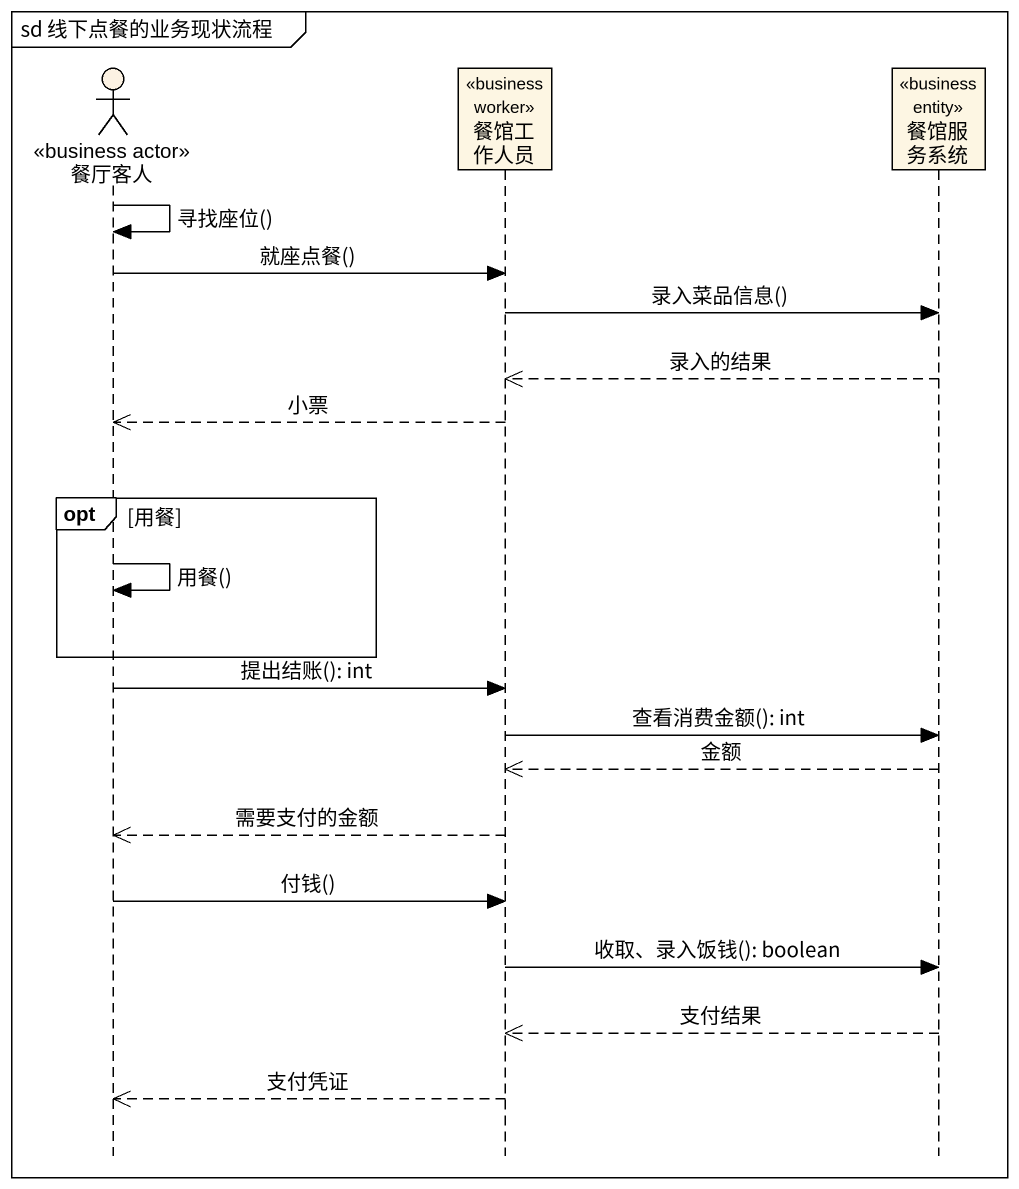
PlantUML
@startuml
mainframe sd 线下点餐的业务现状流程
hide footbox
actor 餐厅客人 <<business actor>> #FCF2E3
participant 餐馆工作人员 <<business worker>>
participant 餐馆服务系统 <<business entity>>

餐厅客人 -> 餐厅客人 : 寻找座位()
餐厅客人 -> 餐馆工作人员 : 就座点餐()
餐馆工作人员 -> 餐馆服务系统 : 录入菜品信息()
餐馆服务系统 -->> 餐馆工作人员 : 录入的结果
餐馆工作人员 -->> 餐厅客人 : 小票
opt 用餐
  餐厅客人 -> 餐厅客人 : 用餐()
end
餐厅客人 -> 餐馆工作人员 : 提出结账(): int
餐馆工作人员 -> 餐馆服务系统 : 查看消费金额(): int
餐馆服务系统 -->> 餐馆工作人员 : 金额
餐馆工作人员 -->> 餐厅客人 : 需要支付的金额
餐厅客人 -> 餐馆工作人员 : 付钱()
餐馆工作人员 -> 餐馆服务系统 : 收取、录入饭钱(): boolean
餐馆服务系统 -->> 餐馆工作人员 : 支付结果
餐馆工作人员 -->> 餐厅客人 : 支付凭证
@enduml
